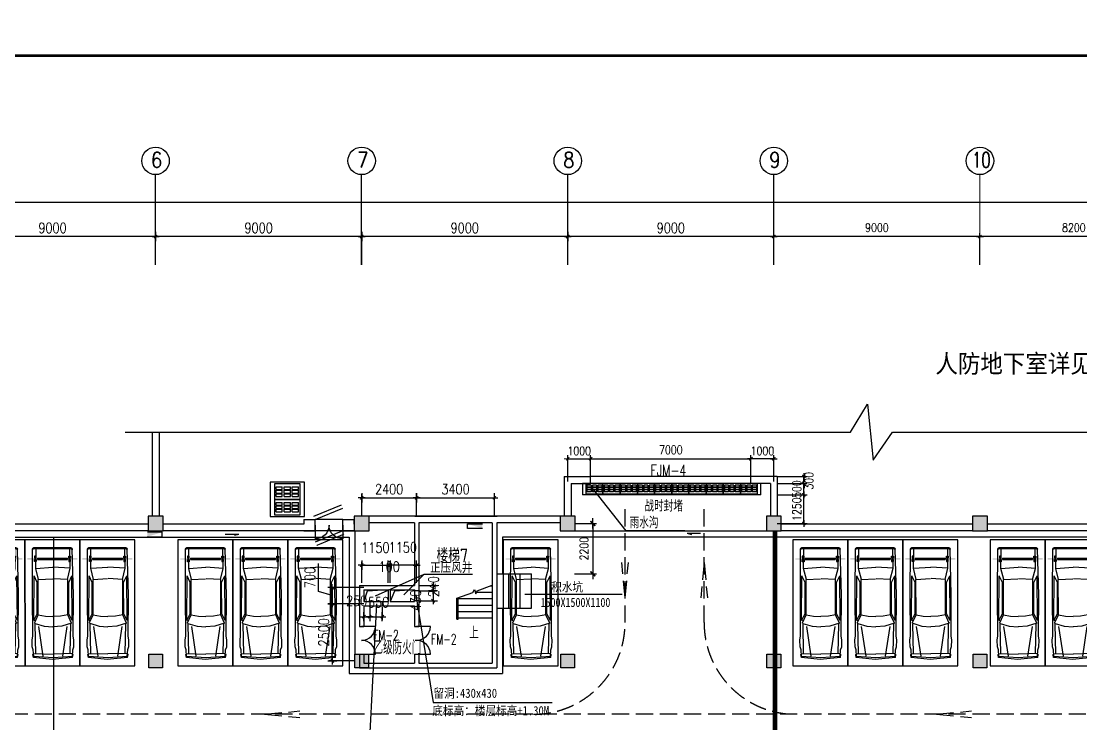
# Model space of a CAD drawing. Extents: x 953929 to 1132291, y -67290 to 107124.
# Drawn here: x 1013275 to 1059548, y 76462 to 107124 of the extents above; entities that cross this region are included whole.
import ezdxf

# ---------------------------------------------------------------- set-up
doc = ezdxf.new("R2010")
doc.units = 0
doc.header["$MEASUREMENT"] = 0
doc.linetypes.add('ACAD_ISO02W100', pattern=[15, 12, -3])
doc.linetypes.add('DASH', pattern=[0.35, 0.25, -0.1])
doc.layers.get('0').update_dxf_attribs({"linetype": 'CONTINUOUS'})
doc.layers.get('DEFPOINTS').update_dxf_attribs({"linetype": 'CONTINUOUS'})
for name, color, linetype in [('0-文字', 11, 'CONTINUOUS'), ('2', 6, 'ACAD_ISO02W100'), ('BALCONY', 6, 'CONTINUOUS'), ('CC', 7, 'CONTINUOUS'), ('COLUMN', 4, 'CONTINUOUS'), ('DIM', 7, 'CONTINUOUS'), ('F', 31, 'CONTINUOUS'), ('KWC', 253, 'CONTINUOUS'), ('PUB_TEXT', 7, 'CONTINUOUS'), ('SOLID_HATCH', 40, 'CONTINUOUS'), ('TC', 8, 'CONTINUOUS'), ('WALL', 1, 'CONTINUOUS'), ('WIN', 4, 'CONTINUOUS'), ('WINDOW', 254, 'CONTINUOUS'), ('WINDOWS', 4, 'CONTINUOUS')]:
    doc.layers.add(name, color=color, linetype=linetype)
doc.layers.add('AXIS', color=3, linetype='CONTINUOUS', lineweight=9)
doc.styles.add('CHINA', font='SimSun.ttf', dxfattribs={"width": 0.85, "height": 150})
doc.styles.add('CT', font='txt', dxfattribs={"width": 0.8, "bigfont": 'FS.SHX'})
doc.styles.add('DIM', font='', dxfattribs={"width": 0.75})
doc.styles.add('DIM_FONT', font='SIMPLEX.shx', dxfattribs={"width": 0.8})
doc.styles.add('FS', font='txt.shx', dxfattribs={"width": 0.66, "height": 150, "bigfont": 'fs.shx'})
doc.styles.get("Standard").update_dxf_attribs({"font": 'txt.shx', "width": 0.8, "height": 525, "bigfont": 'h1.shx'})
doc.styles.add('TSS', font='tssdeng.shx', dxfattribs={"width": 0.85, "bigfont": 'tssdchn.shx'})
doc.styles.add('宋体', font='SimSun.ttf')
doc.styles.get('DIM').set_extended_font_data('FangSong_GB2312')
doc.dimstyles.new('DIMN-200', dxfattribs={"dimtxt": 300, "dimasz": 1, "dimexe": 250, "dimexo": 0, "dimgap": 150, "dimtad": 1, "dimdec": 0, "dimdsep": 46, "dimtxsty": 'DIM_FONT', "dimblk": '_DIMX', "dimcen": 2.5, "dimclrd": 256, "dimclre": 256, "dimclrt": 4, "dimadec": 0, "dimazin": 0, "dimtfac": 1, "dimtdec": 0, "dimtix": 1, "dimtmove": 2, "dimatfit": 3, "dimldrblk": '_DIMX', "dimfxl": 0, "dimtolj": 1, "dimtzin": 0, "dimarcsym": 0})
doc.dimstyles.new('NORMAL', dxfattribs={"dimtxt": 450, "dimasz": 1, "dimexe": 150, "dimexo": 0, "dimgap": 150, "dimtad": 1, "dimdec": 0, "dimzin": 0, "dimdsep": 46, "dimtxsty": 'DIM_FONT', "dimblk1": '1', "dimblk2": '1', "dimsah": 1, "dimcen": 0, "dimclrd": 4, "dimclre": 4, "dimclrt": 4, "dimadec": 0, "dimazin": 0, "dimtfac": 1, "dimtdec": 0, "dimtmove": 0, "dimatfit": 3, "dimldrblk": '1', "dimfxl": 0, "dimtolj": 1, "dimtzin": 0, "dimarcsym": 0})
doc.dimstyles.get("Standard").update_dxf_attribs({"dimtxt": 375, "dimasz": 1, "dimexe": 150, "dimexo": 0, "dimgap": 200, "dimtad": 1, "dimdec": 0, "dimzin": 0, "dimdsep": 46, "dimtxsty": 'DIM_FONT', "dimblk1": '_DIMX', "dimblk2": '_DIMX', "dimsah": 1, "dimcen": 200, "dimclrd": 256, "dimclre": 256, "dimclrt": 4, "dimadec": 0, "dimazin": 0, "dimtfac": 1, "dimtdec": 0, "dimtix": 1, "dimtmove": 2, "dimatfit": 3, "dimldrblk": '_DIMX', "dimfxl": 0, "dimtolj": 1, "dimtzin": 0, "dimarcsym": 0})

# ---------------------------------------------------------------- blocks, each defined once
blk = doc.blocks.new('_DIMX')
blk.add_line((-150, 0), (150, 0))
at = {"const_width": 50}
blk.add_lwpolyline([(-70, -70), (70, 70)], dxfattribs=at)
blk = doc.blocks.new('*D88')
at = {"linetype": 'ByBlock'}
for p, q in [((1055144, 96498), (1055144, 97877)), ((1063343, 97727), (1055145, 97727)), ((1063344, 96498), (1063344, 97877))]:
    blk.add_line(p, q, dxfattribs=at)
at = {"layer": 'DEFPOINTS', "color": 0, "linetype": 'ByBlock'}
for p in [(1055144, 97727), (1055144, 96498), (1063344, 96498)]:
    blk.add_point(p, dxfattribs=at)
at = {"linetype": 'ByBlock', "rotation": 180}
blk.add_blockref('_DIMX', (1055144, 97727), dxfattribs=at)
at = {"linetype": 'ByBlock'}
blk.add_blockref('_DIMX', (1063344, 97727), dxfattribs=at)
at = {"color": 4, "linetype": 'ByBlock', "insert": (1059244, 98114), "char_height": 375, "attachment_point": 5, "style": 'DIM_FONT'}
blk.add_mtext('\\A1;8200', dxfattribs=at)
blk = doc.blocks.new('1')
at = {"layer": 'DIM'}
for p, q in [((-150, 0), (150, 0)), ((0, -200), (0, 200))]:
    blk.add_line(p, q, dxfattribs=at)
at = {"layer": 'DIM', "const_width": 45}
blk.add_lwpolyline([(-71, -71), (71, 71)], dxfattribs=at)
blk = doc.blocks.new('*D92')
at = {"layer": 'DEFPOINTS', "color": 0}
for p in [(1037144, 97727), (1037144, 96498), (1046144, 96498)]:
    blk.add_point(p, dxfattribs=at)
at = {"layer": 'DIM', "color": 4}
for p, q in [((1037144, 96498), (1037144, 97877)), ((1046143, 97727), (1037145, 97727)), ((1046144, 96498), (1046144, 97877))]:
    blk.add_line(p, q, dxfattribs=at)
at = {"layer": 'DIM', "color": 4, "rotation": 180}
blk.add_blockref('1', (1037144, 97727), dxfattribs=at)
at = {"layer": 'DIM', "color": 4}
blk.add_blockref('1', (1046144, 97727), dxfattribs=at)
at = {"layer": 'DIM', "color": 4, "insert": (1041644, 98102), "char_height": 450, "attachment_point": 5, "style": 'DIM_FONT'}
blk.add_mtext('\\A1;9000', dxfattribs=at)
blk = doc.blocks.new('*D91')
at = {"linetype": 'ByBlock'}
for p, q in [((1046144, 96498), (1046144, 97877)), ((1055143, 97727), (1046145, 97727)), ((1055144, 96498), (1055144, 97877))]:
    blk.add_line(p, q, dxfattribs=at)
at = {"layer": 'DEFPOINTS', "color": 0, "linetype": 'ByBlock'}
for p in [(1046144, 97727), (1046144, 96498), (1055144, 96498)]:
    blk.add_point(p, dxfattribs=at)
at = {"linetype": 'ByBlock', "rotation": 180}
blk.add_blockref('_DIMX', (1046144, 97727), dxfattribs=at)
at = {"linetype": 'ByBlock'}
blk.add_blockref('_DIMX', (1055144, 97727), dxfattribs=at)
at = {"color": 4, "linetype": 'ByBlock', "insert": (1050644, 98114), "char_height": 375, "attachment_point": 5, "style": 'DIM_FONT'}
blk.add_mtext('\\A1;9000', dxfattribs=at)
blk = doc.blocks.new('*D90')
at = {"layer": 'DEFPOINTS', "color": 0}
for p in [(1019144, 97727), (1019144, 96498), (1028144, 96498)]:
    blk.add_point(p, dxfattribs=at)
at = {"layer": 'DIM', "color": 4}
for p, q in [((1019144, 96498), (1019144, 97877)), ((1028143, 97727), (1019145, 97727)), ((1028144, 96498), (1028144, 97877))]:
    blk.add_line(p, q, dxfattribs=at)
at = {"layer": 'DIM', "color": 4, "rotation": 180}
blk.add_blockref('1', (1019144, 97727), dxfattribs=at)
at = {"layer": 'DIM', "color": 4}
blk.add_blockref('1', (1028144, 97727), dxfattribs=at)
at = {"layer": 'DIM', "color": 4, "insert": (1023644, 98102), "char_height": 450, "attachment_point": 5, "style": 'DIM_FONT'}
blk.add_mtext('\\A1;9000', dxfattribs=at)
blk = doc.blocks.new('*D86')
at = {"layer": 'DEFPOINTS', "color": 0}
for p in [(1010144, 97727), (1010144, 96498), (1019144, 96498)]:
    blk.add_point(p, dxfattribs=at)
at = {"layer": 'DIM', "color": 4}
for p, q in [((1010144, 96498), (1010144, 97877)), ((1019143, 97727), (1010145, 97727)), ((1019144, 96498), (1019144, 97877))]:
    blk.add_line(p, q, dxfattribs=at)
at = {"layer": 'DIM', "color": 4, "rotation": 180}
blk.add_blockref('1', (1010144, 97727), dxfattribs=at)
at = {"layer": 'DIM', "color": 4}
blk.add_blockref('1', (1019144, 97727), dxfattribs=at)
at = {"layer": 'DIM', "color": 4, "insert": (1014644, 98102), "char_height": 450, "attachment_point": 5, "style": 'DIM_FONT'}
blk.add_mtext('\\A1;9000', dxfattribs=at)
blk = doc.blocks.new('*D89')
at = {"layer": 'DEFPOINTS', "color": 0}
for p in [(1028144, 97727), (1028144, 96498), (1037144, 96498)]:
    blk.add_point(p, dxfattribs=at)
at = {"layer": 'DIM', "color": 4}
for p, q in [((1028144, 96498), (1028144, 97877)), ((1037143, 97727), (1028145, 97727)), ((1037144, 96498), (1037144, 97877))]:
    blk.add_line(p, q, dxfattribs=at)
at = {"layer": 'DIM', "color": 4, "rotation": 180}
blk.add_blockref('1', (1028144, 97727), dxfattribs=at)
at = {"layer": 'DIM', "color": 4}
blk.add_blockref('1', (1037144, 97727), dxfattribs=at)
at = {"layer": 'DIM', "color": 4, "insert": (1032644, 98102), "char_height": 450, "attachment_point": 5, "style": 'DIM_FONT'}
blk.add_mtext('\\A1;9000', dxfattribs=at)
blk = doc.blocks.new('*D84')
at = {"layer": 'DEFPOINTS', "color": 0}
for p in [(1123544, 99220), (1001144, 96498), (1123544, 96498)]:
    blk.add_point(p, dxfattribs=at)
at = {"layer": 'DIM', "color": 4}
for p, q in [((1001144, 96498), (1001144, 99370)), ((1001145, 99220), (1123543, 99220)), ((1123544, 96498), (1123544, 99370))]:
    blk.add_line(p, q, dxfattribs=at)
at = {"layer": 'DIM', "color": 4, "rotation": 180}
blk.add_blockref('1', (1001144, 99220), dxfattribs=at)
at = {"layer": 'DIM', "color": 4}
blk.add_blockref('1', (1123544, 99220), dxfattribs=at)
at = {"layer": 'DIM', "color": 4, "insert": (1062344, 99595), "char_height": 450, "attachment_point": 5, "style": 'DIM_FONT'}
blk.add_mtext('\\A1;122400', dxfattribs=at)
blk = doc.blocks.new('*D105')
at = {"layer": 'DEFPOINTS', "color": 0}
for p in [(1030544, 86326), (1028144, 85556), (1030544, 85556)]:
    blk.add_point(p, dxfattribs=at)
at = {"layer": 'DIM', "color": 4}
for p, q in [((1028144, 85556), (1028144, 86476)), ((1028145, 86326), (1030543, 86326)), ((1030544, 85556), (1030544, 86476))]:
    blk.add_line(p, q, dxfattribs=at)
at = {"layer": 'DIM', "color": 4, "rotation": 180}
blk.add_blockref('1', (1028144, 86326), dxfattribs=at)
at = {"layer": 'DIM', "color": 4}
blk.add_blockref('1', (1030544, 86326), dxfattribs=at)
at = {"layer": 'DIM', "color": 4, "insert": (1029344, 86701), "char_height": 450, "attachment_point": 5, "style": 'DIM_FONT'}
blk.add_mtext('\\A1;2400', dxfattribs=at)
blk = doc.blocks.new('*D106')
at = {"layer": 'DEFPOINTS', "color": 0}
for p in [(1033944, 86326), (1030544, 85556), (1033944, 85556)]:
    blk.add_point(p, dxfattribs=at)
at = {"layer": 'DIM', "color": 4}
for p, q in [((1030544, 85556), (1030544, 86476)), ((1030545, 86326), (1033943, 86326)), ((1033944, 85556), (1033944, 86476))]:
    blk.add_line(p, q, dxfattribs=at)
at = {"layer": 'DIM', "color": 4, "rotation": 180}
blk.add_blockref('1', (1030544, 86326), dxfattribs=at)
at = {"layer": 'DIM', "color": 4}
blk.add_blockref('1', (1033944, 86326), dxfattribs=at)
at = {"layer": 'DIM', "color": 4, "insert": (1032244, 86701), "char_height": 450, "attachment_point": 5, "style": 'DIM_FONT'}
blk.add_mtext('\\A1;3400', dxfattribs=at)
blk = doc.blocks.new('_fzh')
for p, q in [((-0.5, 0.5), (-0.5, -0.5)), ((0.5, 0.5), (-0.5, 0.5)), ((0.5, -0.5), (0.5, 0.5)), ((-0.5, -0.5), (0.5, -0.5))]:
    blk.add_line(p, q)
at = {"layer": 'SOLID_HATCH'}
blk.add_solid([(0.5, 0.5), (0.5, -0.5), (-0.5, 0.5), (-0.5, -0.5)], dxfattribs=at)
blk = doc.blocks.new('A$C4B905A97')
at = {"layer": 'BALCONY'}
for p, q in [((50, 365), (230, 365)), ((50, 285), (50, 365)), ((50, 310), (50, 340)), ((230, 285), (230, 365)), ((285, 365), (465, 365)), ((285, 285), (285, 365)), ((285, 310), (285, 340)), ((465, 285), (465, 365)), ((520, 285), (520, 365)), ((520, 365), (700, 365)), ((700, 285), (700, 365)), ((50, 285), (230, 285)), ((50, 185), (50, 265)), ((50, 265), (230, 265)), ((50, 210), (50, 240)), ((50, 185), (230, 185)), ((50, 165), (230, 165)), ((50, 165), (230, 165)), ((50, 85), (50, 165)), ((50, 110), (50, 140)), ((50, 85), (230, 85)), ((230, 185), (230, 265)), ((230, 85), (230, 165)), ((285, 285), (465, 285)), ((285, 185), (285, 265)), ((285, 265), (465, 265)), ((285, 210), (285, 240)), ((285, 185), (465, 185)), ((285, 165), (465, 165)), ((285, 165), (465, 165)), ((285, 85), (285, 165)), ((285, 110), (285, 140)), ((285, 85), (465, 85)), ((465, 185), (465, 265)), ((465, 85), (465, 165)), ((520, 285), (700, 285)), ((520, 265), (700, 265)), ((520, 185), (520, 265)), ((520, 185), (700, 185)), ((520, 85), (520, 165)), ((520, 165), (700, 165)), ((520, 165), (700, 165)), ((520, 85), (700, 85)), ((700, 185), (700, 265)), ((700, 85), (700, 165))]:
    blk.add_line(p, q, dxfattribs=at)
at = {"layer": 'WINDOW'}
blk.add_lwpolyline([(750, 0), (750, 450), (0, 450), (0, 0)], close=True, dxfattribs=at)
blk = doc.blocks.new('jing-1')
at = {"layer": 'WINDOW'}
blk.add_lwpolyline([(1000, 0), (1000, 1000), (0, 1000), (0, 0)], close=True, dxfattribs=at)
at = {"layer": 'WINDOW', "rotation": 90}
for p in [(500, 125), (950, 125)]:
    blk.add_blockref('A$C4B905A97', p, dxfattribs=at)
blk = doc.blocks.new('M_A3PTU')
for p, q in [((-0.5, 0), (-0.499, -0.498)), ((0.5, 0), (0.499, -0.498))]:
    blk.add_line(p, q)
for centre, start, end in [((-0.498, -0.001), 269.885, 0.0763), ((0.498, -0.001), 179.9237, 270.115)]:
    blk.add_arc(centre, 0.498, start, end)
blk = doc.blocks.new('*D205')
at = {"layer": 'DEFPOINTS', "color": 0}
for p in [(1026862, 81704), (1028244, 81704), (1027844, 79204)]:
    blk.add_point(p, dxfattribs=at)
at = {"layer": 'DIM', "color": 4}
for p, q in [((1028244, 81704), (1026712, 81704)), ((1026862, 79205), (1026862, 81703)), ((1027844, 79204), (1026712, 79204))]:
    blk.add_line(p, q, dxfattribs=at)
for p, rotation in [((1026862, 81704), 90), ((1026862, 79204), 270)]:
    blk.add_blockref('1', p, dxfattribs=dict(at, rotation=rotation))
at = {"layer": 'DIM', "color": 4, "insert": (1026487, 80454), "char_height": 450, "attachment_point": 5, "rotation": 90, "style": 'DIM_FONT'}
blk.add_mtext('\\A1;2500', dxfattribs=at)
blk = doc.blocks.new('*D206')
at = {"linetype": 'ByBlock'}
for p, q in [((1045144, 87040), (1045144, 88179)), ((1046143, 88029), (1045145, 88029)), ((1046144, 87040), (1046144, 88179))]:
    blk.add_line(p, q, dxfattribs=at)
at = {"layer": 'DEFPOINTS', "color": 0, "linetype": 'ByBlock'}
for p in [(1045144, 88029), (1045144, 87040), (1046144, 87040)]:
    blk.add_point(p, dxfattribs=at)
at = {"linetype": 'ByBlock'}
for p, rotation in [((1045144, 88029), 179.9999999999966), ((1046144, 88029), 359.9999999999966)]:
    blk.add_blockref('_DIMX', p, dxfattribs=dict(at, rotation=rotation))
at = {"color": 4, "linetype": 'ByBlock', "insert": (1045644, 88368), "char_height": 375, "attachment_point": 5, "style": 'DIM_FONT'}
blk.add_mtext('\\A1;1000', dxfattribs=at)
blk = doc.blocks.new('*D208')
at = {"linetype": 'ByBlock'}
for p, q in [((1046294, 86954), (1047599, 86954)), ((1047449, 86455), (1047449, 86953)), ((1046294, 86454), (1047599, 86454))]:
    blk.add_line(p, q, dxfattribs=at)
at = {"layer": 'DEFPOINTS', "color": 0, "linetype": 'ByBlock'}
for p in [(1046294, 86954), (1047449, 86954), (1046294, 86454)]:
    blk.add_point(p, dxfattribs=at)
at = {"linetype": 'ByBlock'}
for p, rotation in [((1047449, 86954), 90), ((1047449, 86454), 270)]:
    blk.add_blockref('_DIMX', p, dxfattribs=dict(at, rotation=rotation))
at = {"color": 4, "linetype": 'ByBlock', "insert": (1047148, 86704), "char_height": 375, "attachment_point": 5, "rotation": 90, "style": 'DIM_FONT'}
blk.add_mtext('\\A1;500', dxfattribs=at)
blk = doc.blocks.new('*D207')
at = {"linetype": 'ByBlock'}
for p, q in [((1046294, 86454), (1047599, 86454)), ((1047449, 85205), (1047449, 86453)), ((1046294, 85204), (1047599, 85204))]:
    blk.add_line(p, q, dxfattribs=at)
at = {"layer": 'DEFPOINTS', "color": 0, "linetype": 'ByBlock'}
for p in [(1046294, 86454), (1047449, 86454), (1046294, 85204)]:
    blk.add_point(p, dxfattribs=at)
at = {"linetype": 'ByBlock'}
for p, rotation in [((1047449, 86454), 90), ((1047449, 85204), 270)]:
    blk.add_blockref('_DIMX', p, dxfattribs=dict(at, rotation=rotation))
at = {"color": 4, "linetype": 'ByBlock', "insert": (1047144, 85829), "char_height": 375, "attachment_point": 5, "rotation": 90, "style": 'DIM_FONT'}
blk.add_mtext('\\A1;1250', dxfattribs=at)
blk = doc.blocks.new('*D209')
at = {"linetype": 'ByBlock'}
for p, q in [((1046294, 87254), (1047599, 87254)), ((1047449, 87255), (1047449, 87256)), ((1047449, 86954), (1047449, 87254)), ((1047449, 86954), (1047449, 87254)), ((1046294, 86954), (1047599, 86954)), ((1047449, 86953), (1047449, 86952))]:
    blk.add_line(p, q, dxfattribs=at)
at = {"layer": 'DEFPOINTS', "color": 0, "linetype": 'ByBlock'}
for p in [(1046294, 87254), (1047449, 87254), (1046294, 86954)]:
    blk.add_point(p, dxfattribs=at)
at = {"linetype": 'ByBlock'}
for p, rotation in [((1047449, 87254), 270), ((1047449, 86954), 90)]:
    blk.add_blockref('_DIMX', p, dxfattribs=dict(at, rotation=rotation))
at = {"color": 4, "linetype": 'ByBlock', "insert": (1047674, 87067), "char_height": 375, "attachment_point": 5, "rotation": 90, "style": 'DIM_FONT'}
blk.add_mtext('\\A1;300', dxfattribs=at)
blk = doc.blocks.new('*D213')
at = {"linetype": 'ByBlock'}
for p, q in [((1037469, 85204), (1038392, 85204)), ((1038242, 85203), (1038242, 83006)), ((1037437, 83004), (1038392, 83004))]:
    blk.add_line(p, q, dxfattribs=at)
at = {"layer": 'DEFPOINTS', "color": 0, "linetype": 'ByBlock'}
for p in [(1037469, 85204), (1037437, 83004), (1038242, 83004)]:
    blk.add_point(p, dxfattribs=at)
at = {"linetype": 'ByBlock', "xscale": 1.5, "yscale": 1.5, "zscale": 1.5}
for p, rotation in [((1038242, 85204), 90), ((1038242, 83004), 270)]:
    blk.add_blockref('_DIMX', p, dxfattribs=dict(at, rotation=rotation))
at = {"color": 4, "linetype": 'ByBlock', "insert": (1037854, 84104), "char_height": 375, "attachment_point": 5, "rotation": 90, "style": 'DIM_FONT'}
blk.add_mtext('\\A1;2200', dxfattribs=at)
blk = doc.blocks.new('*D216')
at = {"layer": 'DEFPOINTS', "color": 0}
for p in [(1028244, 82404), (1026862, 81704), (1028244, 81704)]:
    blk.add_point(p, dxfattribs=at)
at = {"layer": 'DIM', "color": 4}
for p, q in [((1026262, 82234), (1026262, 83460)), ((1028244, 82404), (1026712, 82404)), ((1026862, 82403), (1026862, 81705)), ((1026862, 82054), (1026262, 82234)), ((1028244, 81704), (1026712, 81704))]:
    blk.add_line(p, q, dxfattribs=at)
for p, rotation in [((1026862, 82404), 90), ((1026862, 81704), 270)]:
    blk.add_blockref('1', p, dxfattribs=dict(at, rotation=rotation))
at = {"layer": 'DIM', "color": 4, "insert": (1025887, 82847), "char_height": 450, "attachment_point": 5, "rotation": 90, "style": 'DIM_FONT'}
blk.add_mtext('\\A1;700', dxfattribs=at)
blk = doc.blocks.new('*D262')
at = {"layer": 'DEFPOINTS', "color": 0}
for p in [(1029394, 83383), (1029394, 82613), (1030544, 82613)]:
    blk.add_point(p, dxfattribs=at)
at = {"layer": 'DIM', "color": 4}
for p, q in [((1029394, 82613), (1029394, 83533)), ((1030543, 83383), (1029395, 83383)), ((1030544, 82613), (1030544, 83533))]:
    blk.add_line(p, q, dxfattribs=at)
at = {"layer": 'DIM', "color": 4, "rotation": 180}
blk.add_blockref('1', (1029394, 83383), dxfattribs=at)
at = {"layer": 'DIM', "color": 4}
blk.add_blockref('1', (1030544, 83383), dxfattribs=at)
at = {"layer": 'DIM', "color": 4, "insert": (1029944, 84158), "char_height": 450, "attachment_point": 5, "style": 'DIM_FONT'}
blk.add_mtext('\\A1;1150', dxfattribs=at)
blk = doc.blocks.new('*D263')
at = {"layer": 'DEFPOINTS', "color": 0}
for p in [(1029294, 83383), (1028144, 82613), (1029294, 82613)]:
    blk.add_point(p, dxfattribs=at)
at = {"layer": 'DIM', "color": 4}
for p, q in [((1028144, 82613), (1028144, 83533)), ((1028145, 83383), (1029293, 83383)), ((1029294, 82613), (1029294, 83533))]:
    blk.add_line(p, q, dxfattribs=at)
at = {"layer": 'DIM', "color": 4, "rotation": 180}
blk.add_blockref('1', (1028144, 83383), dxfattribs=at)
at = {"layer": 'DIM', "color": 4}
blk.add_blockref('1', (1029294, 83383), dxfattribs=at)
at = {"layer": 'DIM', "color": 4, "insert": (1028744, 84149), "char_height": 450, "attachment_point": 5, "style": 'DIM_FONT'}
blk.add_mtext('\\A1;1150', dxfattribs=at)
blk = doc.blocks.new('*D390')
at = {"layer": 'DEFPOINTS', "color": 0}
for p in [(1029294, 83383), (1029294, 82613), (1029394, 82613)]:
    blk.add_point(p, dxfattribs=at)
at = {"layer": 'DIM', "color": 4}
for p, q in [((1029293, 83383), (1029292, 83383)), ((1029294, 82613), (1029294, 83533)), ((1029394, 83383), (1029294, 83383)), ((1029394, 82613), (1029394, 83533)), ((1029395, 83383), (1029396, 83383))]:
    blk.add_line(p, q, dxfattribs=at)
blk.add_blockref('1', (1029294, 83383), dxfattribs=at)
at = {"layer": 'DIM', "color": 4, "rotation": 180}
blk.add_blockref('1', (1029394, 83383), dxfattribs=at)
at = {"layer": 'DIM', "color": 4, "insert": (1029344, 83315), "char_height": 450, "attachment_point": 5, "style": 'DIM_FONT'}
blk.add_mtext('\\A1;100', dxfattribs=at)
blk = doc.blocks.new('*D424')
at = {"layer": 'DEFPOINTS', "color": 0}
for p in [(1030644, 82504), (1030644, 82264), (1031262, 82264)]:
    blk.add_point(p, dxfattribs=at)
at = {"layer": 'DIM', "color": 4}
for p, q in [((1030644, 82504), (1031412, 82504)), ((1031262, 82505), (1031262, 82506)), ((1031262, 82504), (1031262, 82264)), ((1030644, 82264), (1031412, 82264)), ((1031262, 82263), (1031262, 82262))]:
    blk.add_line(p, q, dxfattribs=at)
for p, rotation in [((1031262, 82504), 270), ((1031262, 82264), 90)]:
    blk.add_blockref('1', p, dxfattribs=dict(at, rotation=rotation))
at = {"layer": 'DIM', "color": 4, "insert": (1031284, 82449), "char_height": 450, "attachment_point": 5, "rotation": 90, "style": 'DIM_FONT'}
blk.add_mtext('\\A1;240', dxfattribs=at)
blk = doc.blocks.new('*D425')
at = {"layer": 'DEFPOINTS', "color": 0}
for p in [(1030644, 82264), (1030644, 81834), (1031262, 81834)]:
    blk.add_point(p, dxfattribs=at)
at = {"layer": 'DIM', "color": 4}
for p, q in [((1030644, 82264), (1031412, 82264)), ((1031262, 82263), (1031262, 81835)), ((1030644, 81834), (1031412, 81834))]:
    blk.add_line(p, q, dxfattribs=at)
for p, rotation in [((1031262, 82264), 90), ((1031262, 81834), 270)]:
    blk.add_blockref('1', p, dxfattribs=dict(at, rotation=rotation))
at = {"layer": 'DIM', "color": 4, "insert": (1030499, 81849), "char_height": 450, "attachment_point": 5, "rotation": 90, "style": 'DIM_FONT'}
blk.add_mtext('\\A1;430', dxfattribs=at)
blk = doc.blocks.new('*D427')
at = {"layer": 'DEFPOINTS', "color": 0}
for p in [(1028494, 81545), (1029044, 81545), (1029044, 81136)]:
    blk.add_point(p, dxfattribs=at)
at = {"layer": 'DIM', "color": 4}
for p, q in [((1028494, 81545), (1028494, 80986)), ((1029044, 81545), (1029044, 80986)), ((1028495, 81136), (1029043, 81136))]:
    blk.add_line(p, q, dxfattribs=at)
at = {"layer": 'DIM', "color": 4, "rotation": 180}
blk.add_blockref('1', (1028494, 81136), dxfattribs=at)
at = {"layer": 'DIM', "color": 4}
blk.add_blockref('1', (1029044, 81136), dxfattribs=at)
at = {"layer": 'DIM', "color": 4, "insert": (1028879, 81769), "char_height": 450, "attachment_point": 5, "style": 'DIM_FONT'}
blk.add_mtext('\\A1;550', dxfattribs=at)
blk = doc.blocks.new('*D426')
at = {"layer": 'DEFPOINTS', "color": 0}
for p in [(1028244, 81545), (1028494, 81545), (1028494, 81136)]:
    blk.add_point(p, dxfattribs=at)
at = {"layer": 'DIM', "color": 4}
for p, q in [((1028244, 81545), (1028244, 80986)), ((1028494, 81545), (1028494, 80986)), ((1028243, 81136), (1028242, 81136)), ((1028244, 81136), (1028494, 81136)), ((1028495, 81136), (1028496, 81136))]:
    blk.add_line(p, q, dxfattribs=at)
blk.add_blockref('1', (1028244, 81136), dxfattribs=at)
at = {"layer": 'DIM', "color": 4, "rotation": 180}
blk.add_blockref('1', (1028494, 81136), dxfattribs=at)
at = {"layer": 'DIM', "color": 4, "insert": (1027924, 81828), "char_height": 450, "attachment_point": 5, "style": 'DIM_FONT'}
blk.add_mtext('\\A1;250', dxfattribs=at)
blk = doc.blocks.new('CW')
at = {"layer": 'KWC'}
h = blk.add_hatch(color=256, dxfattribs=at)
h.paths.add_polyline_path([(865, -412), (865, -488), (953, -488), (953, -412)])
h.paths.add_polyline_path([(800, -412), (800, -488), (712, -488), (712, -412)])
edge = h.paths.add_edge_path(flags=16)
edge.add_ellipse((756, -450), major_axis=(-10.2, 10.2), ratio=1, start_angle=-45.0335, end_angle=314.9665, ccw=False)
edge = h.paths.add_edge_path(flags=16)
edge.add_ellipse((909, -450), major_axis=(-10.2, 10.2), ratio=1, start_angle=-45.0335, end_angle=314.9665, ccw=False)
h = blk.add_hatch(color=256, dxfattribs=at)
h.paths.add_polyline_path([(800, -546), (800, -109), (865, -109), (865, -546)])
h.paths.add_polyline_path([(799, -1419), (799, -982), (865, -982), (865, -1419)])
h.paths.add_polyline_path([(799, -2292), (799, -1855), (864, -1855), (864, -2292)])
h = blk.add_hatch(color=256, dxfattribs=at)
h.paths.add_polyline_path([(864, -1989), (864, -1913), (952, -1913), (952, -1989)])
edge = h.paths.add_edge_path(flags=16)
edge.add_ellipse((908, -1951), major_axis=(-10.2, 10.2), ratio=1, start_angle=-45.0335, end_angle=314.9665, ccw=False)
edge = h.paths.add_edge_path(flags=16)
edge.add_ellipse((755, -1951), major_axis=(-10.2, 10.2), ratio=1, start_angle=-45.0335, end_angle=314.9665, ccw=False)
h.paths.add_polyline_path([(799, -1989), (799, -1913), (712, -1913), (712, -1989)])
for p, q in [((-1, -2400), (0, 0)), ((0, 0), (5500, -3)), ((349, -2022), (350, -379)), ((391, -2023), (392, -379)), ((2414, -328), (395, -334)), ((712, -488), (712, -412)), ((712, -412), (800, -412)), ((800, -412), (800, -488)), ((865, -412), (865, -488)), ((953, -412), (865, -412)), ((953, -488), (953, -412)), ((3522, -383), (1576, -397)), ((1864, -537), (1576, -397)), ((4190, -340), (2414, -328)), ((3522, -383), (3226, -538)), ((3615, -425), (3273, -579)), ((3646, -439), (3773, -838)), ((4970, -473), (3673, -445)), ((4377, -312), (4190, -340)), ((4665, -317), (4377, -312)), ((4796, -365), (4665, -317)), ((5098, -381), (4796, -365)), ((4966, -373), (4985, -1225)), ((5003, -350), (4985, -372)), ((5139, -372), (5003, -350)), ((5154, -1230), (5098, -381)), ((5227, -1193), (5139, -372)), ((5500, -3), (5499, -2403)), ((1245, -471), (397, -483)), ((800, -488), (712, -488)), ((800, -546), (799, -1855)), ((800, -546), (865, -546)), ((865, -546), (864, -1855)), ((865, -488), (953, -488)), ((1245, -471), (1197, -1224)), ((1734, -592), (1245, -471)), ((1735, -578), (1696, -1211)), ((3273, -579), (1735, -578)), ((3226, -538), (1864, -537)), ((3273, -579), (3333, -897)), ((3333, -897), (3345, -1224)), ((3773, -838), (3802, -1224)), ((5082, -800), (3786, -605)), ((799, -982), (865, -982)), ((1244, -1976), (1197, -1222)), ((1734, -1869), (1696, -1236)), ((3333, -1552), (3345, -1225)), ((3772, -1612), (3802, -1226)), ((4965, -2077), (4985, -1226)), ((5097, -2070), (5154, -1230)), ((5138, -2079), (5227, -1193)), ((799, -1419), (865, -1419)), ((3272, -1870), (3333, -1552)), ((3637, -2034), (3772, -1612)), ((5081, -1651), (3785, -1844)), ((2413, -2120), (393, -2067)), ((1244, -1976), (396, -1962)), ((799, -1913), (712, -1913)), ((712, -1913), (712, -1989)), ((712, -1989), (799, -1989)), ((799, -1855), (864, -1855)), ((799, -1989), (799, -1913)), ((864, -1989), (864, -1913)), ((864, -1913), (952, -1913)), ((952, -1989), (864, -1989)), ((952, -1913), (952, -1989)), ((1733, -1855), (1244, -1976)), ((1863, -1910), (1575, -2050)), ((3521, -2067), (1575, -2050)), ((3272, -1870), (1734, -1869)), ((3225, -1911), (1863, -1910)), ((4189, -2110), (2413, -2120)), ((3521, -2067), (3225, -1911)), ((3637, -2034), (3272, -1870)), ((4969, -1977), (3672, -2005)), ((4376, -2138), (4189, -2110)), ((4664, -2133), (4376, -2138)), ((4795, -2085), (4664, -2133)), ((5097, -2070), (4795, -2085)), ((5002, -2101), (4984, -2079)), ((5138, -2079), (5002, -2101)), ((5499, -2403), (-1, -2400))]:
    blk.add_line(p, q, dxfattribs=at)
for centre in [(756, -450), (909, -450), (755, -1951), (908, -1951)]:
    blk.add_circle(centre, 14.4, dxfattribs=at)
for centre, major_axis, start_param, end_param in [((395, -379), (-45, 0.4), -1.558913, 0.008145), ((437, -379), (-45, 0.1), -1.565717, 0.001342), ((3509, -415), (11.2, 0.7), -1.159955, 1.503276), ((3624, -446), (22.5, 0.3), 0.294791, 1.978353), ((3333, -1224), (7.95, 7.95), 5.46214, 5.532266), ((3791, -1225), (-7.95, 7.95), 3.84936, 4.003454), ((4974, -1225), (7.95, 7.95), 5.474521, 5.519885), ((394, -2022), (-45, 0.1), 0.002021, 1.546781), ((436, -2023), (-45, 0.1), 0.002021, 1.546781), ((3623, -2003), (22.5, 0.4), 4.270615, 5.954177)]:
    blk.add_ellipse(centre, major_axis=major_axis, ratio=1, start_param=start_param, end_param=end_param, dxfattribs=at)
at = {"layer": 'KWC', "linetype": 'Continuous', "style": 'DIM', "oblique": 360, "flags": 9}
for tag in ['YSIZE', 'XSIZE']:
    blk.add_attdef(tag, (5154, -1230), '', height=0.45, rotation=179.9665, dxfattribs=at)
blk = doc.blocks.new('A$C01856CDB')
at = {"layer": 'WIN'}
for q in [(588, 47), (189, 0)]:
    blk.add_line((0, 47), q, dxfattribs=at)
blk = doc.blocks.new('A$C445D01A8')
at = {"layer": 'WINDOW'}
blk.add_blockref('A$C01856CDB', (0, 0), dxfattribs=at)
blk = doc.blocks.new('A$C084E10F1')
at = {"layer": 'WINDOWS', "xscale": -1}
blk.add_blockref('A$C445D01A8', (588, 0), dxfattribs=at)

msp = doc.modelspace()

# ---------------------------------------------------------------- hatches: boundary and pattern name
at = {"layer": 'COLUMN'}
for points in [[(1018843.554, 78904.176), (1019443.554, 78904.176), (1019443.554, 79504.176), (1018843.554, 79504.176)], [(1027843.554, 78904.176), (1028443.554, 78904.176), (1028443.554, 79504.176), (1027843.554, 79504.176)], [(1036843.554, 78904.176), (1037443.554, 78904.176), (1037443.554, 79504.176), (1036843.554, 79504.176)], [(1045843.554, 78904.176), (1046443.554, 78904.176), (1046443.554, 79504.176), (1045843.554, 79504.176)], [(1054843.554, 78904.176), (1055443.554, 78904.176), (1055443.554, 79504.176), (1054843.554, 79504.176)]]:
    msp.add_hatch(color=256, dxfattribs=at).paths.add_polyline_path(points)

# ---------------------------------------------------------------- linework, layer by layer
for points, const_width in [([(1132285.366, -19031.938), (953935.366, -19031.938), (953935.366, 107118.062), (1132285.366, 107118.062)], 12), ([(1130785.366, 105618.062), (1130785.366, -17531.938), (957685.366, -17531.938), (957685.366, 105618.062)], 120)]:
    msp.add_lwpolyline(points, close=True, dxfattribs=dict(const_width=const_width))
at = {"layer": '2'}
for p, q in [((1028493.554, 81804.176), (1028493.554, 81604.176)), ((1029043.554, 81804.176), (1029043.554, 81604.176))]:
    msp.add_line(p, q, dxfattribs=at)
at = {"layer": '2', "ltscale": 100, "const_width": 200}
msp.add_lwpolyline([(1046193.554, 84854.176), (1046181.86, 64804.176)], dxfattribs=at)
at = {"layer": 'AXIS'}
msp.add_line((1055143.554, 96497.937), (1055143.554, 100428.842), dxfattribs=at)
at = {"layer": 'COLUMN'}
for p, q in [((1027843.554, 84854.176), (1027843.554, 79504.176)), ((1033768.296, 82484.176), (1033843.554, 82484.176)), ((1032293.554, 81024.176), (1032293.554, 81951.195)), ((1032353.554, 81024.176), (1032353.554, 81971.356)), ((1032353.554, 81924.176), (1033843.554, 81924.176)), ((1033167.183, 82204.176), (1033843.554, 82204.176)), ((1032353.554, 81644.176), (1033843.554, 81644.176)), ((1032293.554, 81024.176), (1032353.554, 81024.176)), ((1032353.554, 81364.176), (1033843.554, 81364.176)), ((1032353.554, 81084.176), (1033843.554, 81084.176)), ((1028743.554, 80704.176), (1028143.554, 80704.176)), ((1031143.554, 80704.176), (1030543.554, 80704.176)), ((1028143.554, 79504.176), (1028743.554, 79504.176)), ((1030543.554, 79504.176), (1031143.554, 79504.176))]:
    msp.add_line(p, q, dxfattribs=at)
for points in [[(1032293.554, 81951.195), (1033004.584, 82190.113), (1033064.352, 82318.284), (1033132.756, 82130.346), (1033192.523, 82258.517), (1033843.554, 82513.671)], [(1030515.38, 82090.338), (1031268.126, 77396.846), (1036461.362, 77396.846)], [(1028790.862, 81702.957), (1028469.672, 75529.837), (1023276.436, 75529.837)]]:
    msp.add_lwpolyline(points, dxfattribs=at)
msp.add_lwpolyline([(1033098.554, 82020.752, 0, 60, 0), (1033098.554, 81770.752, 0, 0, 0), (1033098.554, 80834.176, 0, 0, 0)], format="xyseb", dxfattribs=at)
for points in [[(1018843.554, 79504.176), (1019443.554, 79504.176), (1019443.554, 78904.176), (1018843.554, 78904.176)], [(1027843.554, 79504.176), (1028443.554, 79504.176), (1028443.554, 78904.176), (1027843.554, 78904.176)], [(1036843.554, 79504.176), (1037443.554, 79504.176), (1037443.554, 78904.176), (1036843.554, 78904.176)], [(1045843.554, 79504.176), (1046443.554, 79504.176), (1046443.554, 78904.176), (1045843.554, 78904.176)], [(1054843.554, 79504.176), (1055443.554, 79504.176), (1055443.554, 78904.176), (1054843.554, 78904.176)]]:
    msp.add_lwpolyline(points, close=True, dxfattribs=at)
for centre, start, end in [((1028143.554, 80704.176), 270, 0), ((1030543.554, 80704.176), 270, 0), ((1028143.554, 79504.176), 0, 90), ((1030543.554, 79504.176), 0, 90)]:
    msp.add_arc(centre, 600, start, end, dxfattribs=at)
at = {"layer": 'DIM'}
for p, q in [((1019143.554, 96497.937), (1019143.554, 100428.842)), ((1028143.554, 96497.937), (1028143.554, 100428.842)), ((1037143.554, 96497.937), (1037143.554, 100428.842)), ((1046143.554, 96497.937), (1046143.554, 100428.842)), ((1039517.7, 82097.666), (1035265.375, 82097.666))]:
    msp.add_line(p, q, dxfattribs=at)
for centre in [(1019143.554, 101028.842), (1028143.554, 101028.842), (1037143.554, 101028.842), (1046143.554, 101028.842), (1055143.554, 101028.842)]:
    msp.add_circle(centre, 600, dxfattribs=at)
at = {"layer": 'PUB_TEXT'}
for p, q in [((1039700.625, 84889.374), (1038282.212, 86665.844)), ((1042254.657, 84889.374), (1039700.625, 84889.374))]:
    msp.add_line(p, q, dxfattribs=at)
at = {"layer": 'TC'}
for p, q in [((1049483.108, 89195.757), (1050229.136, 90406.608)), ((1050229.136, 90406.608), (1050485.583, 87960.409)), ((1017821.267, 89195.757), (1049483.108, 89195.757)), ((1050485.583, 87960.409), (1051324.864, 89195.757)), ((1051324.864, 89195.757), (1077554.405, 89195.757)), ((1032763.379, 85184.27), (1033413.351, 85190.256)), ((1032765.221, 84984.278), (1032763.379, 85184.27)), ((1019434.746, 84820.85), (1018784.774, 84826.836)), ((1019432.904, 84620.859), (1019434.746, 84820.85)), ((1033415.193, 84990.264), (1032765.221, 84984.278)), ((1018782.932, 84626.845), (1019432.904, 84620.859))]:
    msp.add_line(p, q, dxfattribs=at)
for points in [[(1032766.29, 85183.205), (1033412.471, 85189.156), (1033412.407, 84993.334)], [(1019431.835, 84819.785), (1018785.654, 84825.736), (1018785.717, 84629.915)]]:
    msp.add_solid(points, dxfattribs=at)
at = {"layer": 'WALL'}
for p, q in [((1018993.554, 89195.757), (1018993.554, 85529.176)), ((1019293.554, 89195.757), (1019293.554, 85529.176)), ((1036993.554, 87254.176), (1036993.554, 85529.176)), ((1036993.554, 87254.176), (1038143.554, 87254.176)), ((1038143.554, 86954.176), (1038143.554, 87254.176)), ((1046293.554, 87254.176), (1045143.554, 87254.176)), ((1045143.554, 86954.176), (1045143.554, 87254.176)), ((1046293.554, 87254.176), (1046293.554, 85529.176)), ((1037293.554, 86954.176), (1037293.554, 85529.176)), ((1037293.554, 86954.176), (1038143.554, 86954.176)), ((1045993.554, 86954.176), (1045143.554, 86954.176)), ((1045993.554, 86954.176), (1045993.554, 85529.176)), ((1018818.554, 85179.176), (1012668.554, 85179.176)), ((1025618.846, 85179.176), (1019468.554, 85179.176)), ((1025618.846, 85379.176), (1025618.846, 85179.176)), ((1025618.846, 85379.176), (1026118.554, 85379.176)), ((1026118.554, 84879.176), (1026118.554, 85379.176)), ((1027318.554, 84879.176), (1027318.554, 85379.176)), ((1027318.554, 85379.176), (1027818.554, 85379.176)), ((1027818.554, 85179.176), (1027818.554, 85379.176)), ((1036818.727, 85529.176), (1028468.554, 85529.176)), ((1030443.554, 85229.176), (1028468.554, 85229.176)), ((1030443.554, 85229.176), (1030443.554, 82504.176)), ((1030458.771, 85529.176), (1034058.771, 85529.176)), ((1030643.554, 85229.176), (1030643.554, 80704.176)), ((1033843.554, 85229.176), (1030643.554, 85229.176)), ((1033843.554, 85229.176), (1033843.554, 79104.176)), ((1034043.554, 85229.176), (1034043.554, 78904.176)), ((1036818.552, 85229.176), (1034043.554, 85229.176)), ((1054818.554, 85179.176), (1046468.554, 85179.176)), ((1061643.554, 85179.176), (1055468.554, 85179.176)), ((1018818.554, 84879.176), (1012168.554, 84879.176)), ((1026118.554, 84879.176), (1019468.554, 84879.176)), ((1025618.554, 84879.176), (1026118.554, 84879.176)), ((1027818.554, 84879.176), (1027318.554, 84879.176)), ((1027318.554, 84879.176), (1027818.554, 84879.176)), ((1054818.554, 84879.176), (1046468.554, 84879.176)), ((1063018.554, 84879.176), (1055468.554, 84879.176)), ((1028043.554, 82504.176), (1028043.554, 80704.176)), ((1028043.554, 82504.176), (1030443.554, 82504.176)), ((1028243.554, 82304.176), (1029293.554, 82304.176)), ((1028243.554, 82304.176), (1028243.554, 81804.176)), ((1029293.554, 82304.176), (1029293.554, 81804.176)), ((1029393.554, 82304.176), (1029393.554, 81804.176)), ((1029393.554, 82304.176), (1030443.554, 82304.176)), ((1030443.554, 82304.176), (1030443.554, 81804.176)), ((1028243.554, 81804.176), (1029293.554, 81804.176)), ((1028243.554, 81604.176), (1028243.554, 80704.176)), ((1028243.554, 81604.176), (1030443.554, 81604.176)), ((1029393.554, 81804.176), (1030443.554, 81804.176)), ((1030443.554, 81604.176), (1030443.554, 80704.176)), ((1028043.554, 80704.176), (1028243.554, 80704.176)), ((1030443.554, 80704.176), (1030643.554, 80704.176)), ((1028043.554, 79504.176), (1028043.554, 78904.176)), ((1028043.554, 79504.176), (1028243.554, 79504.176)), ((1028243.554, 79504.176), (1028243.554, 79104.176)), ((1030443.554, 79504.176), (1030443.554, 79104.176)), ((1030443.554, 79504.176), (1030643.554, 79504.176)), ((1030643.554, 79504.176), (1030643.554, 79104.176)), ((1028043.554, 78904.176), (1034043.554, 78904.176)), ((1028243.554, 79104.176), (1030443.554, 79104.176)), ((1030643.554, 79104.176), (1033843.554, 79104.176))]:
    msp.add_line(p, q, dxfattribs=at)
at = {"layer": 'WINDOW', "linetype": 'DASH'}
for p, q in [((1045143.554, 87254.176), (1038143.554, 87254.176)), ((1045143.554, 86954.176), (1038143.554, 86954.176))]:
    msp.add_line(p, q, dxfattribs=at)
at = {"layer": 'WINDOW'}
for p, q in [((1037993.554, 86954.176), (1037793.554, 86954.176)), ((1037793.554, 86954.176), (1037793.554, 86454.176)), ((1045572.492, 86454.176), (1045572.492, 86954.176)), ((1045572.492, 86454.176), (1037793.554, 86454.176)), ((1026061.265, 85517.805), (1027259.878, 86013.129)), ((1026118.554, 85379.176), (1027317.166, 85874.5)), ((1027318.554, 85379.176), (1026118.554, 85379.176)), ((1027318.554, 84879.176), (1026118.554, 84879.176)), ((1027318.554, 84879.176), (1026119.941, 84383.851))]:
    msp.add_line(p, q, dxfattribs=at)
at = {"layer": 'WINDOW', "const_width": 50}
msp.add_lwpolyline([(1027375.842, 84740.547), (1026177.23, 84245.222)], dxfattribs=at)
at = {"layer": 'WINDOWS', "color": 8, "linetype": 'DASH', "ltscale": 3000}
for p, q in [((1039647.028, 80879.176), (1039647.028, 85938.024)), ((1043097.028, 80879.176), (1043097.028, 85877.763)), ((1039647.028, 81959.983), (1039504.631, 83495.324)), ((1039647.028, 81959.983), (1039789.424, 83495.324)), ((1043097.028, 83495.324), (1042954.631, 81959.983)), ((1043097.028, 83495.324), (1043239.424, 81959.983)), ((1117518.554, 76879.176), (1003545.445, 76879.176)), ((1023904.28, 76879.176), (1025439.621, 77021.572)), ((1023904.28, 76879.176), (1025439.621, 76736.779)), ((1053242.375, 76879.176), (1054777.715, 77021.572)), ((1053242.375, 76879.176), (1054777.715, 76736.779))]:
    msp.add_line(p, q, dxfattribs=at)
at = {"layer": 'WINDOWS'}
for p, q in [((1037468.554, 84879.176), (1045818.554, 84879.176)), ((1001768.554, 84604.176), (1027593.554, 84604.176)), ((1014681.054, 84604.176), (1014681.054, 61204.176)), ((1027593.554, 84604.176), (1027593.554, 78654.176)), ((1034293.554, 84604.176), (1034293.554, 83004.176)), ((1079393.554, 84604.176), (1034293.554, 84604.176)), ((1030863.824, 82978.398), (1028734.778, 82030.366)), ((1030863.824, 82978.398), (1029982.646, 82083.352)), ((1032989.987, 82978.398), (1030863.824, 82978.398)), ((1034043.554, 83004.176), (1035554.767, 83004.176)), ((1034043.554, 83004.176), (1034043.554, 81504.176)), ((1034554.767, 83004.176), (1034554.767, 81504.176)), ((1035054.767, 83004.176), (1035054.767, 81504.176)), ((1035554.767, 81504.176), (1035554.767, 83004.176)), ((1030643.554, 82264.176), (1030443.554, 82264.176)), ((1030643.554, 81834.176), (1030443.554, 81834.176)), ((1034043.554, 81504.176), (1035554.767, 81504.176)), ((1034293.554, 81504.176), (1034293.554, 78654.176)), ((1028518.554, 78904.176), (1034043.554, 78904.176)), ((1027593.554, 78654.176), (1034293.554, 78654.176))]:
    msp.add_line(p, q, dxfattribs=at)
at = {"layer": 'WINDOWS', "color": 8}
for p, q in [((1028383.026, 82248.653), (1028243.554, 81804.176)), ((1029293.554, 82304.176), (1028383.026, 82248.653)), ((1029571.578, 82248.653), (1029393.554, 81804.176)), ((1030443.554, 82304.176), (1029571.578, 82248.653))]:
    msp.add_line(p, q, dxfattribs=at)
at = {"layer": 'WINDOWS', "color": 8, "linetype": 'DASH', "ltscale": 3000}
for centre, start, end in [((1035647.028, 80879.176), 270, 0), ((1047097.028, 80879.176), 180, 270)]:
    msp.add_arc(centre, 4000, start, end, dxfattribs=at)

# ---------------------------------------------------------------- block references
at = {"layer": 'COLUMN', "xscale": 650, "yscale": 650, "zscale": 650}
for p in [(1019143.554, 85204.176), (1028143.554, 85204.176), (1037143.554, 85204.176), (1046143.554, 85204.176), (1055143.554, 85204.176)]:
    msp.add_blockref('_fzh', p, dxfattribs=at)
at = {"layer": 'KWC', "xscale": -1, "rotation": 90}
for p in [(1011040.229, 84490.099), (1013440.228, 84491.5), (1015840.228, 84492.902), (1020119.458, 84490.099), (1022519.457, 84491.5), (1024919.457, 84492.902), (1034320.142, 84490.099), (1046971.943, 84490.099), (1049371.943, 84491.5), (1051771.943, 84492.902), (1055587.494, 84490.099), (1057987.494, 84491.5)]:
    msp.add_blockref('CW', p, dxfattribs=at)
at = {"layer": 'WALL', "xscale": 1.5, "yscale": 1.5, "zscale": 1.5, "rotation": 270}
msp.add_blockref('jing-1', (1024143.554, 87004.176), dxfattribs=at)
at = {"layer": 'WINDOW', "rotation": 180}
for p in [(1038682.203, 86954.176), (1039432.203, 86954.176), (1040182.203, 86954.176), (1040932.203, 86954.176), (1041682.203, 86954.176), (1042432.203, 86954.176), (1043182.203, 86954.176), (1043932.203, 86954.176), (1044682.203, 86954.176), (1045432.203, 86954.176)]:
    msp.add_blockref('A$C4B905A97', p, dxfattribs=at)
at = {"layer": 'WINDOW', "xscale": -1200, "yscale": 1200, "zscale": 1200}
msp.add_blockref('M_A3PTU', (1026718.554, 85129.176), dxfattribs=at)
at = {"layer": 'WINDOWS'}
msp.add_blockref('A$C084E10F1', (1022184.453, 84679.57), dxfattribs=at)
at = {"layer": 'WINDOWS', "xscale": -1}
msp.add_blockref('A$C084E10F1', (1042939.256, 84727.863), dxfattribs=at)

# ---------------------------------------------------------------- texts
at = {"layer": '0-文字', "style": '宋体', "width": 0.9}
msp.add_text('人防地下室详见人防院图纸', height=800, dxfattribs=at).set_placement((1053197.284, 91781.412))
at = {"layer": 'AXIS', "width": 0.8}
for s, height, p in [('战时封堵', 500, (1040492.985, 85722.63)), ('雨水沟', 500, (1039845.798, 84993.41)), ('上', 525, (1032835.101, 80177.111))]:
    msp.add_text(s, height=height, dxfattribs=at).set_placement(p)
at = {"layer": 'CC', "color": 7, "style": 'CT', "width": 0.66}
msp.add_text('乙级防火门', height=600, dxfattribs=at).set_placement((1028664.656, 79494.773))
at = {"layer": 'COLUMN', "style": 'TSS', "width": 0.9}
msp.add_text('楼梯7', height=600, dxfattribs=at).set_placement((1031408.858, 83509.987))
at = {"layer": 'DIM'}
for s, height, style, width, p in [('6', 675, 'DIM_FONT', 0.85, (1018944.282, 100732.693)), ('7', 675, 'DIM_FONT', 0.85, (1027944.282, 100732.693)), ('8', 675, 'DIM_FONT', 0.85, (1036944.282, 100732.693)), ('9', 675, 'DIM_FONT', 0.85, (1045944.282, 100732.693)), ('10', 675, 'DIM_FONT', 0.7, (1054803.165, 100732.693)), ('正压风井', 400, 'CHINA', 0.85, (1031126.973, 83089.821)), ('积水坑', 400, 'CHINA', 0.85, (1036419.142, 82236.472)), ('1500X1500X1100', 400, 'CHINA', 0.8, (1035956.721, 81560.249)), ('留洞:430x430', 400, 'CHINA', 0.85, (1031279.145, 77596.334)), ('底标高：楼层标高+1.30M', 400, 'CHINA', 0.85, (1031229.905, 76836.623))]:
    msp.add_text(s, height=height, dxfattribs=dict(at, style=style, width=width)).set_placement(p)
at = {"layer": 'F', "style": 'FS', "width": 0.66}
for p in [(1028643.863, 80104.345), (1031170.121, 79928.44)]:
    msp.add_text('FM-2', height=450, dxfattribs=at).set_placement(p)
at = {"layer": 'PUB_TEXT', "style": 'DIM_FONT', "width": 0.7}
msp.add_text('FJM-4', height=500, dxfattribs=at).set_placement((1040757.791, 87268.447))

# ---------------------------------------------------------------- dimensions: what is measured, and where the dimension line sits
at = {"layer": 'AXIS'}
for base, p1, p2, picture, middle in [((1046143.554, 97726.826), (1055143.554, 96497.937), (1046143.554, 96497.937), '*D91', (1050643.554, 98114.326)), ((1055143.554, 97726.826), (1063343.554, 96497.937), (1055143.554, 96497.937), '*D88', (1059243.554, 98114.326))]:
    dim = msp.add_linear_dim(base=base, p1=p1, p2=p2, dimstyle='DIMN-200', override={"dimtxt": 375, "dimexe": 150, "dimgap": 200, "dimzin": 0, "dimblk1": '_DIMX', "dimblk2": '_DIMX', "dimsah": 1, "dimcen": 200}, dxfattribs=at)
    dim.commit()
    dim.dimension.update_dxf_attribs({"geometry": picture, "text_midpoint": middle})
msp.add_linear_dim(base=(1038143.554, 88028.528), p1=(1037143.554, 87039.986), p2=(1038143.554, 87039.986), angle=0, location=(1037643.554, 88368.146), dimstyle='DIMN-200', override={"dimtxt": 375, "dimexe": 150, "dimgap": 200, "dimzin": 0, "dimblk1": '_DIMX', "dimblk2": '_DIMX', "dimsah": 1, "dimcen": 200}, dxfattribs=at).render()
msp.add_aligned_dim(p1=(1038143.554, 87039.986), p2=(1045143.554, 87039.986), distance=988.542, dimstyle='DIMN-200', override={"dimtxt": 375, "dimexe": 150, "dimgap": 200, "dimzin": 0, "dimblk1": '_DIMX', "dimblk2": '_DIMX', "dimsah": 1, "dimcen": 200}, dxfattribs=at).render()
for base, p1, p2, angle, picture, middle in [((1045143.554, 88028.528), (1046143.554, 87039.986), (1045143.554, 87039.986), 180, '*D206', (1045643.554, 88368.146)), ((1047449.318, 87254.176), (1046293.554, 86954.176), (1046293.554, 87254.176), 90, '*D209', (1047673.875, 87067.437)), ((1047449.318, 86954.176), (1046293.554, 86454.176), (1046293.554, 86954.176), 90, '*D208', (1047147.771, 86704.176)), ((1047449.318, 86454.176), (1046293.554, 85204.176), (1046293.554, 86454.176), 90, '*D207', (1047143.872, 85829.176))]:
    dim = msp.add_linear_dim(base=base, p1=p1, p2=p2, angle=angle, dimstyle='DIMN-200', override={"dimtxt": 375, "dimexe": 150, "dimgap": 200, "dimzin": 0, "dimblk1": '_DIMX', "dimblk2": '_DIMX', "dimsah": 1, "dimcen": 200}, dxfattribs=at)
    dim.commit()
    dim.dimension.update_dxf_attribs({"geometry": picture, "text_midpoint": middle, "dimtype": 161})
at = {"layer": 'DIM'}
for base, p1, p2, picture, middle in [((1123543.554, 99219.985), (1001143.554, 96497.937), (1123543.554, 96497.937), '*D84', (1062343.554, 99594.985)), ((1010143.554, 97726.826), (1019143.554, 96497.937), (1010143.554, 96497.937), '*D86', (1014643.554, 98101.826)), ((1019143.554, 97726.826), (1028143.554, 96497.937), (1019143.554, 96497.937), '*D90', (1023643.554, 98101.826)), ((1028143.554, 97726.826), (1037143.554, 96497.937), (1028143.554, 96497.937), '*D89', (1032643.554, 98101.826)), ((1037143.554, 97726.826), (1046143.554, 96497.937), (1037143.554, 96497.937), '*D92', (1041643.554, 98101.826)), ((1030543.554, 86326.188), (1028143.554, 85556.27), (1030543.554, 85556.27), '*D105', (1029343.554, 86701.188)), ((1033943.554, 86326.188), (1030543.554, 85556.27), (1033943.554, 85556.27), '*D106', (1032243.554, 86701.188))]:
    dim = msp.add_linear_dim(base=base, p1=p1, p2=p2, dimstyle='NORMAL', override={"dimtmove": 1}, dxfattribs=at)
    dim.commit()
    dim.dimension.update_dxf_attribs({"geometry": picture, "text_midpoint": middle})
for base, p1, p2, picture, middle in [((1029293.554, 83382.886), (1028143.554, 82612.967), (1029293.554, 82612.967), '*D263', (1028743.554, 83774.151)), ((1029393.554, 83382.886), (1030543.554, 82612.967), (1029393.554, 82612.967), '*D262', (1029943.554, 83783.189)), ((1029293.554, 83382.886), (1029393.554, 82612.967), (1029293.554, 82612.967), '*D390', (1029343.554, 82939.629))]:
    dim = msp.add_linear_dim(base=base, p1=p1, p2=p2, dimstyle='NORMAL', override={"dimtmove": 1}, dxfattribs=at)
    dim.commit()
    dim.dimension.update_dxf_attribs({"geometry": picture, "text_midpoint": middle, "dimtype": 160})
for p1, picture, middle in [((1028243.554, 82404.176), '*D216', (1025887.26, 82384.176)), ((1027843.554, 79204.176), '*D205', (1026487.26, 80454.176))]:
    dim = msp.add_linear_dim(base=(1026862.26, 81704.176), p1=p1, p2=(1028243.554, 81704.176), angle=90, dimstyle='NORMAL', override={"dimtmove": 1}, dxfattribs=at)
    dim.commit()
    dim.dimension.update_dxf_attribs({"geometry": picture, "text_midpoint": middle})
for base, p1, p2, angle, picture, middle, dimtype in [((1031261.59, 82264.176), (1030643.554, 82504.176), (1030643.554, 82264.176), 90, '*D424', (1031659.147, 82448.772), 160), ((1031261.59, 81834.176), (1030643.554, 82264.176), (1030643.554, 81834.176), 270, '*D425', (1030874.09, 81849.072), 161), ((1028493.554, 81136.007), (1028243.554, 81545.39), (1028493.554, 81545.39), 180, '*D426', (1027924.057, 81453.228), 160), ((1029043.554, 81136.007), (1028493.554, 81545.39), (1029043.554, 81545.39), 180, '*D427', (1028878.821, 81394.345), 160)]:
    dim = msp.add_linear_dim(base=base, p1=p1, p2=p2, angle=angle, dimstyle='NORMAL', override={"dimtmove": 1}, dxfattribs=at)
    dim.commit()
    dim.dimension.update_dxf_attribs({"geometry": picture, "text_midpoint": middle, "dimtype": dimtype})
at = {"layer": 'WINDOWS'}
dim = msp.add_linear_dim(base=(1038241.662, 83004.176), p1=(1037468.554, 85204.176), p2=(1037436.759, 83004.176), angle=90, dimstyle='Standard', override={"dimasz": 1.5, "dimblk": '_DIMX'}, dxfattribs=at)
dim.commit()
dim.dimension.update_dxf_attribs({"geometry": '*D213', "text_midpoint": (1037854.162, 84104.176)})

doc.saveas('drawing.dxf')
